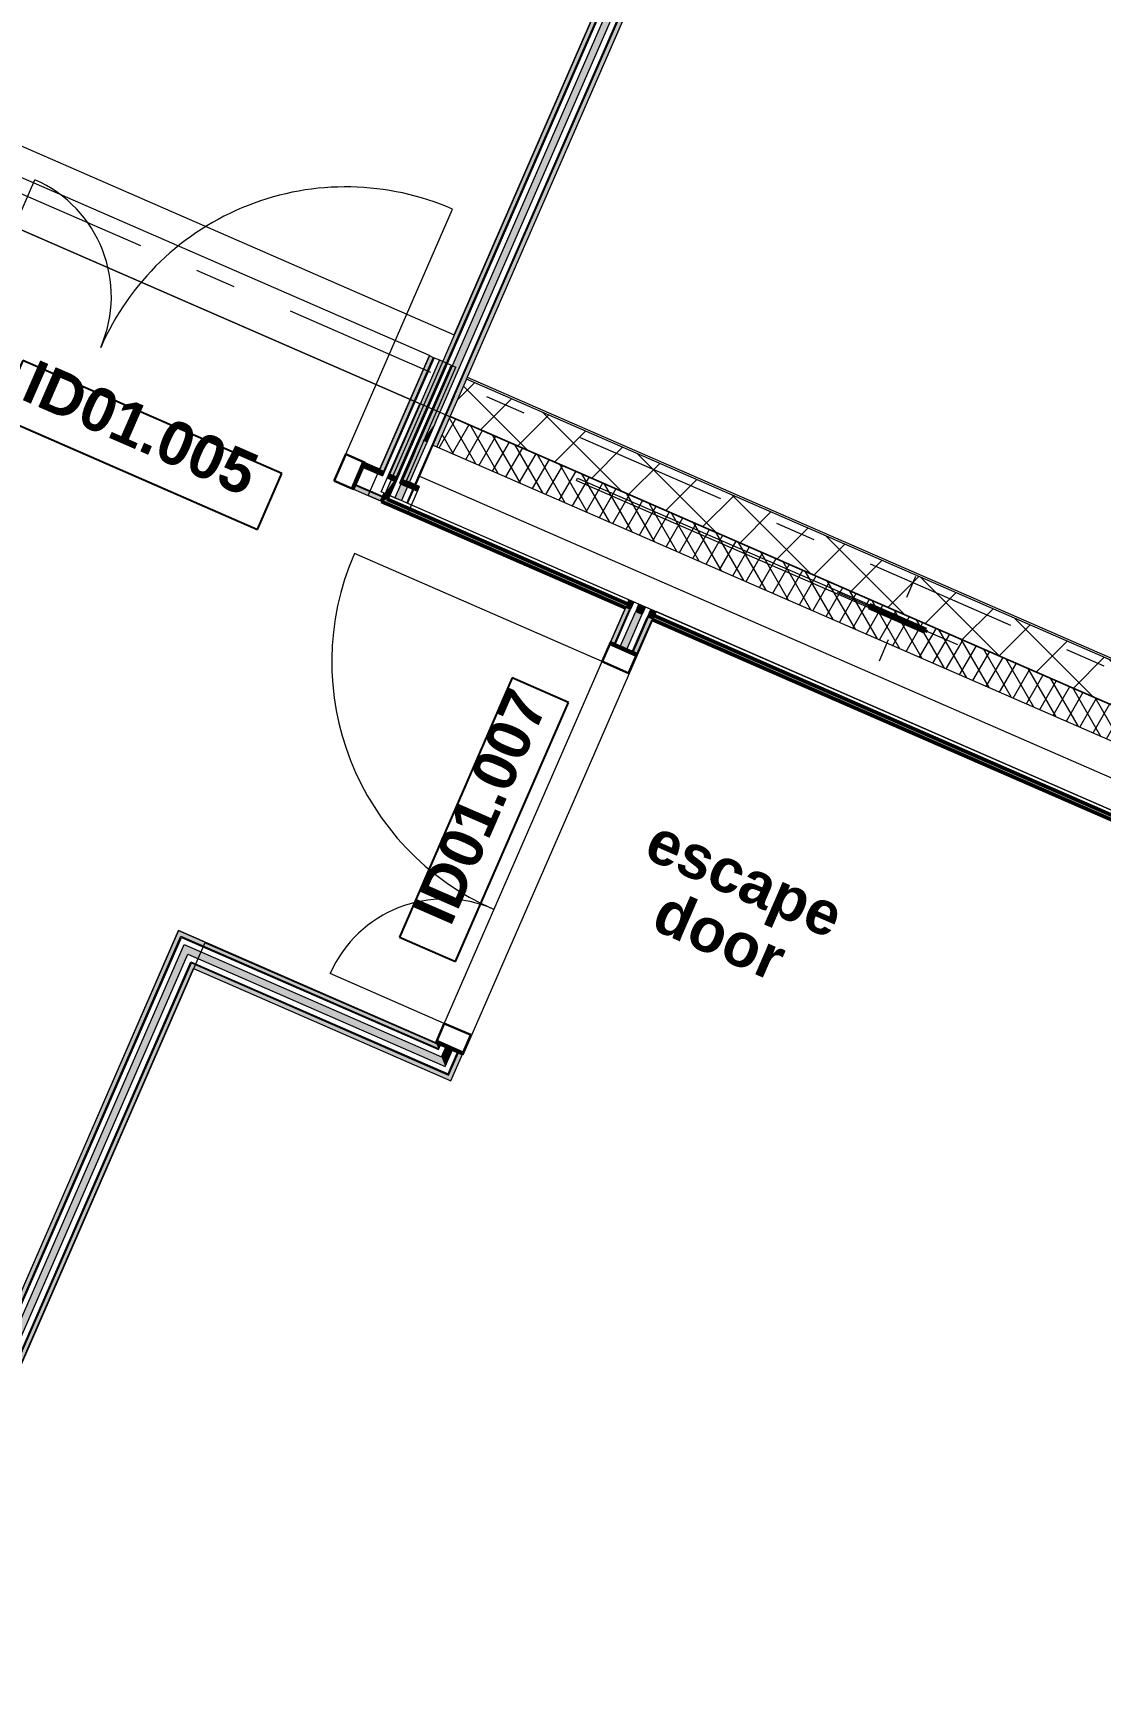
# Model space of a CAD drawing. Header units: millimetres. Extents: x -50172 to 90294, y -80883 to 25069.
# Drawn here: x 4842 to 8530, y -6944 to -1248 of the extents above; entities that cross this region are included whole.
import ezdxf
from ezdxf.enums import TextEntityAlignment as Align

# ---------------------------------------------------------------- set-up
doc = ezdxf.new("R2010")
doc.units = ezdxf.units.MM
doc.header["$MEASUREMENT"] = 0
doc.linetypes.add('Double Dashed', pattern=[1093.611073, 529.166651, -211.666656, 141.111112, -211.666656])
for name, color, linetype in [('A-15-M_Bracing', 7, 'Continuous'), ('A-15-MG_Structural_Grid', 7, 'Continuous'), ('A-20-M_Floor_Slab', 7, 'Continuous'), ('A-25-M_Wall_Ext_Existing_HUB', 7, 'Continuous'), ('A-25-M_Wall_Int', 7, 'Continuous'), ('New_A-05-M_Gross_Int_Circulation', 7, 'Continuous'), ('New_A-20-M_Floor_Slab', 7, 'Continuous'), ('New_A-25-M_Wall_Int', 7, 'Continuous'), ('New_A-35-M_FFE-Zone', 7, 'Continuous'), ('New_ArchiCAD Door Markers', 7, 'Continuous'), ('New_ArchiCAD Doors', 7, 'Continuous')]:
    doc.layers.add(name, color=color, linetype=linetype)
for name, color, linetype, lineweight in [('A-15-M_Bracing_Pen_No__20', 7, 'Continuous', 0), ('A-15-M_Bracing_Pen_No__88', 8, 'Continuous', 20), ('A-20-M_Floor_Slab_Pen_No__89', 8, 'Continuous', 20), ('A-25-M_Wall_Ext_Existing_HUB_Pen_No__1', 7, 'Continuous', 13), ('A-25-M_Wall_Int_Pen_No__1', 7, 'Continuous', 13), ('New_A-20-M_Floor_Slab_Pen_No__89', 8, 'Continuous', 20), ('New_A-25-M_Wall_Ext_Existing_HUB_Pen_No__1', 7, 'Continuous', 13), ('New_A-25-M_Wall_Int_Pen_No__1', 7, 'Continuous', 13), ('New_A-95-P_Text_1_50_GA_Pen_No__1', 7, 'Continuous', 13), ('New_ArchiCAD Door Markers_Pen_No__1', 7, 'Continuous', 13), ('New_ArchiCAD Door Markers_Pen_No__5', 7, 'Continuous', 25), ('New_ArchiCAD Doors_Pen_No__1', 7, 'Continuous', 13), ('New_ArchiCAD Zone Stamps_Pen_No__6', 7, 'Continuous', 35), ('New_ArchiCAD Zone Stamps_Pen_No__9', 7, 'Continuous', 13)]:
    doc.layers.add(name, color=color, linetype=linetype, lineweight=lineweight)
for name, color, linetype, lineweight, true_color in [('A-15-M_Bracing_Pen_No__28', 7, 'Continuous', 50, 0x2a2a2a), ('A-15-M_Bracing_Pen_No__81', 7, 'Continuous', 20, 0x6a6a6a), ('A-15-MG_Structural_Grid_Pen_No__163', 7, 'Continuous', 0, 0x750077), ('A-25-M_Wall_Ext_Existing_HUB_Pen_No__107', 7, 'Continuous', 15, 0xa6a6a6), ('A-25-M_Wall_Int_Pen_No__107', 7, 'Continuous', 15, 0xa6a6a6), ('A-25-M_Wall_Int_Pen_No__27', 7, 'Continuous', 50, 0x2a2a2a), ('New_A-05-M_Gross_Int_Circulation_Pen_No__74', 7, 'Continuous', 20, 0x606060), ('New_A-25-M_Wall_Ext_Existing_HUB_Pen_No__107', 7, 'Continuous', 15, 0xa6a6a6), ('New_A-25-M_Wall_Int_Pen_No__107', 7, 'Continuous', 15, 0xa6a6a6), ('New_A-35-M_FFE-Zone_Pen_No__74', 7, 'Continuous', 20, 0x606060), ('New_ArchiCAD Doors_Pen_No__43', 7, 'Continuous', 30, 0x444444), ('New_ArchiCAD Doors_Pen_No__63', 7, 'Continuous', 20, 0x606060)]:
    doc.layers.add(name, color=color, linetype=linetype, lineweight=lineweight, true_color=true_color)
doc.styles.add('GENERATED_STYLE_1', font='')
doc.styles.add('GENERATED_STYLE_2', font='')
doc.styles.add('GENERATED_STYLE_3', font='')
doc.styles.add('GENERATED_STYLE_4', font='')
doc.styles.get('GENERATED_STYLE_1').set_extended_font_data('Arial', bold=True)
doc.styles.get('GENERATED_STYLE_2').set_extended_font_data('Swis721 BT', bold=True)
doc.styles.get('GENERATED_STYLE_3').set_extended_font_data('Arial')
doc.styles.get('GENERATED_STYLE_4').set_extended_font_data('Swis721 BT')

# ---------------------------------------------------------------- blocks, each defined once
blk = doc.blocks.new('Corridor 03-First_INB 1150_4_1', base_point=(2752.2, -8740.1))
at = {"layer": 'New_A-05-M_Gross_Int_Circulation_Pen_No__74', "linetype": 'Continuous'}
for p, q in [((6211.6, -2363.3), (4712.9, -1709.8)), ((6000.6, -2847.3), (6211.6, -2363.3)), ((6889.7, -3235), (6000.6, -2847.3)), ((6234.2, -4738.3), (6889.7, -3235)), ((-399.3, -17524.3), (5345.1, -4350.6)), ((5345.1, -4350.6), (6234.2, -4738.3))]:
    blk.add_line(p, q, dxfattribs=at)
at = {"layer": 'New_ArchiCAD Zone Stamps_Pen_No__6'}
for tag, height, style, p in [('zoneNameLine2', 250, 'GENERATED_STYLE_1', (1590.3, -9766.2)), ('ROOM_NAME', 250, 'GENERATED_STYLE_1', (1158.2, -9577.8)), ('DUMMY_650', 200, 'GENERATED_STYLE_3', (2730, -9303.5)), ('measuredAreaCode', 200, 'GENERATED_STYLE_3', (2382.6, -10100.2)), ('ROOM_NUMBER', 200, 'GENERATED_STYLE_3', (2022.5, -9943.2)), ('DUMMY_651', 133.3, 'GENERATED_STYLE_3', (2851.8, -9009)), ('DUMMY_649', 200, 'GENERATED_STYLE_3', (2516.6, -9792.8))]:
    blk.add_attdef(tag, text='', height=height, rotation=66.4404, dxfattribs=dict(at, style=style)).set_placement(p, align=Align.TOP_LEFT)
blk = doc.blocks.new('Computer Lab D_INB 1102_16_1', base_point=(2937.5, -13266.4))
at = {"layer": 'New_A-35-M_FFE-Zone_Pen_No__74', "linetype": 'Continuous'}
for p, q in [((6995.2, -3248.2), (6751, -3808.4)), ((18809, -8399.6), (6995.2, -3248.2)), ((6751, -3808.4), (6326.9, -4780.9)), ((5435.9, -4392.4), (-1141.4, -19476.2)), ((6326.9, -4780.9), (5435.9, -4392.4))]:
    blk.add_line(p, q, dxfattribs=at)
at = {"layer": 'New_ArchiCAD Zone Stamps_Pen_No__9'}
for tag, height, style, p in [('ROOM_NAME', 250, 'GENERATED_STYLE_1', (8277.7, -11737.3)), ('zoneNameLine2', 250, 'GENERATED_STYLE_1', (8089.2, -12169.4)), ('ROOM_NUMBER', 200, 'GENERATED_STYLE_3', (7900.8, -12590.1)), ('measuredAreaCode', 200, 'GENERATED_STYLE_3', (7743.8, -12950.2)), ('DUMMY_649', 200, 'GENERATED_STYLE_3', (8051.2, -13084.2)), ('DUMMY_650', 200, 'GENERATED_STYLE_3', (8680.4, -13358.6)), ('DUMMY_651', 133.3, 'GENERATED_STYLE_3', (8959.7, -13465.1))]:
    blk.add_attdef(tag, text='', height=height, rotation=336.4404, dxfattribs=dict(at, style=style)).set_placement(p, align=Align.TOP_LEFT)
blk = doc.blocks.new('Hub Circulation-First_INB 1250_18_1', base_point=(6132.5, 2516.9))
at = {"layer": 'New_A-05-M_Gross_Int_Circulation_Pen_No__74', "linetype": 'Continuous'}
for p, q in [((6297.4, -2291.6), (9814.5, 5774.2)), ((854, 82), (6297.4, -2291.6))]:
    blk.add_line(p, q, dxfattribs=at)
at = {"layer": 'New_ArchiCAD Zone Stamps_Pen_No__9'}
for tag, height, style, p in [('ROOM_NAME', 250, 'GENERATED_STYLE_1', (5462.3, 4364.5)), ('zoneNameLine2', 250, 'GENERATED_STYLE_1', (5273.8, 3932.4)), ('ROOM_NUMBER', 200, 'GENERATED_STYLE_3', (5085.4, 3511.7)), ('measuredAreaCode', 200, 'GENERATED_STYLE_3', (4928.4, 3151.6)), ('DUMMY_649', 200, 'GENERATED_STYLE_3', (5235.8, 3017.5)), ('DUMMY_650', 200, 'GENERATED_STYLE_3', (5725.1, 2804.1)), ('DUMMY_651', 133.3, 'GENERATED_STYLE_3', (6004.4, 2697.6))]:
    blk.add_attdef(tag, text='', height=height, rotation=336.4404, dxfattribs=dict(at, style=style)).set_placement(p, align=Align.TOP_LEFT)
blk = doc.blocks.new('Technical Support_INB 1201_19_1', base_point=(9290.7, -664.5))
at = {"layer": 'New_A-35-M_FFE-Zone_Pen_No__74', "linetype": 'Continuous'}
for p, q in [((8492.7, 2492.7), (6342.7, -2438)), ((6342.7, -2438), (9584.3, -3851.4))]:
    blk.add_line(p, q, dxfattribs=at)
at = {"layer": 'New_ArchiCAD Zone Stamps_Pen_No__9'}
for tag, height, style, p in [('ROOM_NAME', 250, 'GENERATED_STYLE_1', (8390.9, 924.4)), ('zoneNameLine2', 250, 'GENERATED_STYLE_1', (8202.5, 492.2)), ('ROOM_NUMBER', 200, 'GENERATED_STYLE_3', (8014.1, 71.5)), ('measuredAreaCode', 200, 'GENERATED_STYLE_3', (7857, -288.6)), ('ROOM_HOLES_PRM', 200, 'GENERATED_STYLE_3', (8164.4, -422.6)), ('DUMMY_649', 200, 'GENERATED_STYLE_3', (8653.8, -636)), ('DUMMY_650', 133.3, 'GENERATED_STYLE_3', (8933.1, -742.6))]:
    blk.add_attdef(tag, text='', height=height, rotation=336.4404, dxfattribs=dict(at, style=style)).set_placement(p, align=Align.TOP_LEFT)
blk = doc.blocks.new('Slab_59_1', base_point=(641.9, -115.4))
at = {"layer": 'A-20-M_Floor_Slab_Pen_No__89', "linetype": 'Continuous', "flags": 128}
blk.add_lwpolyline([(641.9, -115.4), (7790.9, 6537.3), (7705.8, 6629.2), (10938, 9637), (15227.2, 7766.9), (19349.1, 17219.8), (33140, 11206.2), (28688.3, 997.1), (49221.6, -7956.5), (46447.7, -14317.9), (43562.2, -13059.7), (41447.8, -17908.8)], close=True, dxfattribs=at)
blk = doc.blocks.new('Slab_60_1', base_point=(-21326.2, -27554.7))
at = {"layer": 'New_A-20-M_Floor_Slab_Pen_No__89', "linetype": 'Continuous', "flags": 128}
blk.add_lwpolyline([(10989.4, -26693.5), (18941.3, -8457.3), (9986.1, -4552.4), (6045.4, -2834.1), (6178.2, -2529.5), (1092.7, -312), (-3008.3, -4128.2), (-3008.3, -4128.2), (-10733.6, -11317.1), (-11116.4, -10905.7), (-17838.9, -17161.5), (-17127.6, -17925.9), (-21326.2, -27554.7)], dxfattribs=at)
blk = doc.blocks.new('*X257')
at = {"layer": 'A-25-M_Wall_Ext_Existing_HUB_Pen_No__107', "linetype": 'Continuous'}
blk.add_hatch(color=256, dxfattribs=at).paths.add_polyline_path([(6156.2, -2770.6), (6133.3, -2760.6), (6092.3, -2854.5), (6115.2, -2864.5)])
blk = doc.blocks.new('*X258')
at = {"layer": 'A-25-M_Wall_Ext_Existing_HUB_Pen_No__107', "linetype": 'Continuous'}
blk.add_hatch(color=256, dxfattribs=at).paths.add_polyline_path([(6203, -2663.3), (6188.6, -2657), (6162.5, -2693.6), (6133.3, -2760.6), (6156.2, -2770.6)])
blk = doc.blocks.new('*X259')
at = {"layer": 'A-25-M_Wall_Ext_Existing_HUB_Pen_No__107', "linetype": 'Continuous'}
blk.add_hatch(color=256, dxfattribs=at).paths.add_polyline_path([(6232.8, -2594.9), (6188.6, -2657), (6203, -2663.3)])
blk = doc.blocks.new('Wall_4_1', base_point=(44635.4, -19661.2))
at = {"layer": 'A-25-M_Wall_Ext_Existing_HUB_Pen_No__107', "linetype": 'Continuous'}
h = blk.add_hatch(dxfattribs=at)
h.set_pattern_fill('Concrete_Block_0001', color=256, style=0, pattern_type=2)
h.set_pattern_definition([(45, (0, 0), (-91.9239, 91.9239), []), (135, (0, 0), (91.9239, 91.9239), [])])
h.paths.add_polyline_path([(19293, -8093), (6339.7, -2444.8), (6283.8, -2573.1), (19237, -8221.4)])
h = blk.add_hatch(dxfattribs=at)
h.set_pattern_fill('Batt_Insulation_0001', color=256, style=0, pattern_type=2)
h.set_pattern_definition([(60, (0, 0), (-43.30127, 25), []), (120, (0, 0), (43.30127, 25), [])])
h.paths.add_polyline_path([(19237, -8221.4), (6283.8, -2573.1), (6237.8, -2678.5), (19191.1, -8326.8)])
h = blk.add_hatch(dxfattribs=at)
h.set_pattern_fill('613_01__ad_AR_SAND_0001', color=256, style=0, pattern_type=2)
h.set_pattern_definition([(103.994, (0, 0), (-1137.956, 451.32), [0, -965.2, 0, -1079.5, 0, -1031.875]), (73.994, (0, 0), (-1195.13, 1745.31), [0, -520.7, 0, -869.95, 0, -333.375]), (33.994, (-311.5, -716.2), (785.414, 1814.82), [0, -317.5, 0, -1143, 0, -1492.25]), (23.994, (-311.5, -716.2), (250.28, 1972.77), [0, -158.75, 0, -749.3, 0, -857.25])])
h.paths.add_polyline_path([(19144.3, -8434), (6177.3, -2779.8), (6136.3, -2873.7), (19103.3, -8528)])
at = {"layer": 'New_A-25-M_Wall_Ext_Existing_HUB_Pen_No__107', "linetype": 'Continuous'}
for points in [[(6297.5, -2504), (6270, -2567.1), (6283.8, -2573.1), (6339.7, -2444.8)], [(6283.8, -2573.1), (6270, -2567.1), (6224.1, -2672.5), (6237.8, -2678.5)], [(6100.6, -2780.5), (6058.4, -2839.7), (6072.2, -2845.7)]]:
    blk.add_hatch(color=256, dxfattribs=at).paths.add_polyline_path(points)
at = {"layer": 'New_A-25-M_Wall_Ext_Existing_HUB_Pen_No__107', "linetype": 'Continuous', "lineweight": 0, "true_color": 0x535353}
for points in [[(6297.5, -2504), (6289.1, -2515.9), (6267.3, -2565.9), (6270, -2567.1)], [(6270, -2567.1), (6267.3, -2565.9), (6221.3, -2671.3), (6224.1, -2672.5)], [(6224.1, -2672.5), (6221.3, -2671.3), (6174.6, -2778.6), (6177.3, -2779.8)], [(6109.1, -2768.6), (6100.6, -2780.5), (6072.2, -2845.7), (6074.9, -2846.9)], [(6177.3, -2779.8), (6174.6, -2778.6), (6133.6, -2872.5), (6136.3, -2873.7)]]:
    blk.add_hatch(color=251, dxfattribs=at).paths.add_polyline_path(points)
at = {"layer": 'A-25-M_Wall_Ext_Existing_HUB_Pen_No__1', "linetype": 'Continuous'}
for p, q in [((6283.8, -2573.1), (19237, -8221.4)), ((6224.1, -2672.5), (6237.8, -2678.5)), ((6237.8, -2678.5), (19191.1, -8326.8)), ((6177.3, -2779.8), (19144.3, -8434))]:
    blk.add_line(p, q, dxfattribs=at)
at = {"layer": 'A-25-M_Wall_Ext_Existing_HUB_Pen_No__1', "linetype": 'Continuous', "flags": 128}
for points in [[(20075.7, -8434.3), (6339.7, -2444.8)], [(6058.4, -2839.7), (6072.2, -2845.7)], [(6072.2, -2845.7), (6074.9, -2846.9)], [(6074.9, -2846.9), (6092.3, -2854.5)], [(6092.3, -2854.5), (6115.2, -2864.5)], [(6115.2, -2864.5), (6133.6, -2872.5)], [(6133.6, -2872.5), (6136.3, -2873.7)], [(6136.3, -2873.7), (19103.3, -8528)]]:
    blk.add_lwpolyline(points, dxfattribs=at)
at = {"layer": 'New_A-25-M_Wall_Ext_Existing_HUB_Pen_No__1', "linetype": 'Continuous'}
for p, q in [((6339.7, -2444.8), (6283.8, -2573.1)), ((6297.5, -2504), (6270, -2567.1)), ((6289.1, -2515.9), (6267.3, -2565.9)), ((6232.8, -2594.9), (6203, -2663.3)), ((6267.3, -2565.9), (6221.3, -2671.3)), ((6270, -2567.1), (6224.1, -2672.5)), ((6283.8, -2573.1), (6237.8, -2678.5)), ((6203, -2663.3), (6156.2, -2770.6)), ((6221.3, -2671.3), (6174.6, -2778.6)), ((6224.1, -2672.5), (6177.3, -2779.8)), ((6162.5, -2693.6), (6133.3, -2760.6)), ((6100.6, -2780.5), (6072.2, -2845.7)), ((6109.1, -2768.6), (6074.9, -2846.9)), ((6133.3, -2760.6), (6092.3, -2854.5)), ((6156.2, -2770.6), (6115.2, -2864.5)), ((6174.6, -2778.6), (6133.6, -2872.5)), ((6177.3, -2779.8), (6136.3, -2873.7))]:
    blk.add_line(p, q, dxfattribs=at)
at = {"layer": 'A-25-M_Wall_Ext_Existing_HUB', "color": 250, "lineweight": 50, "true_color": 0x2a2a2a}
for name in ['*X259', '*X258', '*X257']:
    blk.add_blockref(name, (0, 0), dxfattribs=at)
blk = doc.blocks.new('*X510')
at = {"layer": 'New_A-25-M_Wall_Int_Pen_No__107', "linetype": 'Continuous'}
blk.add_hatch(color=256, dxfattribs=at).paths.add_polyline_path([(5377.1, -4432.2), (6266.3, -4819.9), (6253.4, -4787), (5364.2, -4399.3)])
blk = doc.blocks.new('Wall_122_1', base_point=(5436.7, -4390.5))
at = {"layer": 'New_A-25-M_Wall_Int_Pen_No__107', "linetype": 'Continuous'}
for points in [[(5352.8, -4370.3), (6242, -4758), (6234.2, -4738.3), (5345.1, -4350.6)], [(5396.8, -4482.2), (6285.9, -4869.9), (6278.2, -4850.2), (5389, -4462.4)]]:
    blk.add_hatch(color=256, dxfattribs=at).paths.add_polyline_path(points)
at = {"layer": 'New_A-25-M_Wall_Int_Pen_No__107', "linetype": 'Continuous', "lineweight": 0, "true_color": 0x535353}
for points in [[(5354.4, -4374.2), (6243.5, -4762), (6242, -4758), (5352.8, -4370.3)], [(5389, -4462.4), (6278.2, -4850.2), (6276.6, -4846.2), (5387.5, -4458.5)]]:
    blk.add_hatch(color=251, dxfattribs=at).paths.add_polyline_path(points)
at = {"layer": 'New_A-25-M_Wall_Int_Pen_No__1', "linetype": 'Continuous'}
for p, q in [((5352.8, -4370.3), (6242, -4758)), ((5354.4, -4374.2), (6243.5, -4762)), ((5364.2, -4399.3), (6253.4, -4787)), ((5377.1, -4432.2), (6266.3, -4819.9)), ((5387.5, -4458.5), (6276.6, -4846.2)), ((5389, -4462.4), (6278.2, -4850.2))]:
    blk.add_line(p, q, dxfattribs=at)
at = {"layer": 'New_A-25-M_Wall_Int_Pen_No__1', "linetype": 'Continuous', "flags": 128}
for points in [[(6234.2, -4738.3), (5345.1, -4350.6)], [(5396.8, -4482.2), (6285.9, -4869.9)]]:
    blk.add_lwpolyline(points, dxfattribs=at)
at = {"layer": 'New_A-25-M_Wall_Int', "color": 250, "lineweight": 50, "true_color": 0x2a2a2a}
blk.add_blockref('*X510', (0, 0), dxfattribs=at)
blk = doc.blocks.new('*X512')
at = {"layer": 'New_A-25-M_Wall_Int_Pen_No__107', "linetype": 'Continuous'}
blk.add_hatch(color=256, dxfattribs=at).paths.add_polyline_path([(6268.1, -4753.1), (6253.4, -4787), (6266.3, -4819.9), (6291.1, -4763)])
blk = doc.blocks.new('*X513')
at = {"layer": 'New_A-25-M_Wall_Int_Pen_No__107', "linetype": 'Continuous'}
blk.add_hatch(color=256, dxfattribs=at).paths.add_polyline_path([(6923.7, -3249.8), (6871.7, -3368.9), (6894.6, -3378.9), (6946.6, -3259.8)])
blk = doc.blocks.new('*X514')
at = {"layer": 'New_A-25-M_Wall_Int_Pen_No__107', "linetype": 'Continuous'}
blk.add_hatch(color=256, dxfattribs=at).paths.add_polyline_path([(6952.6, -3246), (6958.4, -3232.7), (6935.4, -3222.7), (6929.7, -3236)])
blk = doc.blocks.new('Double Door Asymmetric 19_11')
at = {"layer": 'New_ArchiCAD Doors_Pen_No__1', "linetype": 'Continuous'}
for p, q in [((-755, 0), (-755, -15)), ((755, 0), (755, -15)), ((-755, -15), (-755, -18)), ((-755, -18), (-755, -37)), ((-755, -37), (-755, -62)), ((755, -15), (755, -18)), ((755, -18), (755, -37)), ((755, -37), (755, -62)), ((-755, -62), (-755, -82)), ((-755, -82), (-755, -85)), ((-755, -85), (-755, -100)), ((755, -62), (755, -82)), ((755, -82), (755, -85)), ((755, -85), (755, -100))]:
    blk.add_line(p, q, dxfattribs=at)
at = {"layer": 'New_ArchiCAD Doors_Pen_No__43', "linetype": 'Continuous'}
for p, q in [((-748, 0), (-755, 0)), ((-755, 0), (-755, -100)), ((-682, 0), (-748, 0)), ((-748, 0), (-748, -100)), ((-682, -100), (-682, 0)), ((748, 0), (682, 0)), ((682, 0), (682, -100)), ((748, 0), (755, 0)), ((748, -100), (748, 0)), ((755, 0), (755, -100)), ((-748, -100), (-755, -100)), ((-748, -100), (-682, -100)), ((682, -100), (748, -100)), ((748, -100), (755, -100))]:
    blk.add_line(p, q, dxfattribs=at)
at = {"layer": 'New_ArchiCAD Doors_Pen_No__63', "linetype": 'Continuous'}
for p, q in [((682, 0), (682, 934)), ((-682, 0), (-682, 430))]:
    blk.add_line(p, q, dxfattribs=at)
for centre, radius, start, end in [((682, 0), 934, 90, 180), ((-682, 0), 430, 0, 90)]:
    blk.add_arc(centre, radius, start, end, dxfattribs=at)
blk = doc.blocks.new('Door Stamp 17_48')
at = {"layer": 'New_ArchiCAD Door Markers_Pen_No__5', "linetype": 'Continuous'}
for p, q in [((506.5, 261.8), (-470.6, 261.8)), ((-470.6, 261.8), (-470.6, 50)), ((506.5, 50), (506.5, 261.8)), ((-470.6, 50), (506.5, 50)), ((-470.6, 50), (506.5, 50))]:
    blk.add_line(p, q, dxfattribs=at)
at = {"layer": 'New_ArchiCAD Door Markers_Pen_No__1', "style": 'GENERATED_STYLE_2'}
blk.add_attdef('AC_WIDO_ID', text='', height=150, dxfattribs=at).set_placement((-411.8, 94.8), align=Align.BOTTOM_LEFT)
blk = doc.blocks.new('Wall_123_1', base_point=(6234.2, -4738.3))
at = {"layer": 'New_A-25-M_Wall_Int_Pen_No__107', "linetype": 'Continuous'}
for points in [[(6889.7, -3235), (6837.8, -3354.1), (6851.5, -3360.1), (6903.5, -3241)], [(6909.5, -3227.2), (6915.3, -3214), (6901.5, -3208), (6895.7, -3221.2)], [(6987.4, -3261.2), (6993.2, -3247.9), (6979.4, -3241.9), (6973.7, -3255.2)], [(6915.7, -3388.1), (6929.4, -3394.1), (6981.4, -3274.9), (6967.7, -3268.9)], [(6234.2, -4738.3), (6242, -4758), (6248, -4744.3)], [(6312.1, -4772.2), (6278.2, -4850.2), (6285.9, -4869.9), (6325.9, -4778.2)]]:
    blk.add_hatch(color=256, dxfattribs=at).paths.add_polyline_path(points)
at = {"layer": 'New_A-25-M_Wall_Int_Pen_No__107', "linetype": 'Continuous', "lineweight": 0, "true_color": 0x535353}
for points in [[(6903.5, -3241), (6851.5, -3360.1), (6854.3, -3361.3), (6906.2, -3242.2)], [(6912.2, -3228.4), (6918, -3215.2), (6915.3, -3214), (6909.5, -3227.2)], [(6973.7, -3255.2), (6979.4, -3241.9), (6976.7, -3240.7), (6970.9, -3254)], [(6964.9, -3267.7), (6912.9, -3386.9), (6915.7, -3388.1), (6967.7, -3268.9)], [(6248, -4744.3), (6242, -4758), (6243.5, -4762), (6250.7, -4745.5)], [(6309.4, -4771), (6276.6, -4846.2), (6278.2, -4850.2), (6312.1, -4772.2)]]:
    blk.add_hatch(color=251, dxfattribs=at).paths.add_polyline_path(points)
at = {"layer": 'New_A-25-M_Wall_Int_Pen_No__1', "linetype": 'Continuous'}
for p, q in [((6851.5, -3360.1), (6903.5, -3241)), ((6854.3, -3361.3), (6906.2, -3242.2)), ((6909.5, -3227.2), (6915.3, -3214)), ((6912.2, -3228.4), (6918, -3215.2)), ((6929.7, -3236), (6935.4, -3222.7)), ((6952.6, -3246), (6958.4, -3232.7)), ((6970.9, -3254), (6976.7, -3240.7)), ((6973.7, -3255.2), (6979.4, -3241.9)), ((6871.7, -3368.9), (6923.7, -3249.8)), ((6894.6, -3378.9), (6946.6, -3259.8)), ((6912.9, -3386.9), (6964.9, -3267.7)), ((6915.7, -3388.1), (6967.7, -3268.9)), ((6837.8, -3354.1), (6851.5, -3360.1)), ((6851.5, -3360.1), (6854.3, -3361.3)), ((6854.3, -3361.3), (6871.7, -3368.9)), ((6871.7, -3368.9), (6894.6, -3378.9)), ((6894.6, -3378.9), (6912.9, -3386.9)), ((6912.9, -3386.9), (6915.7, -3388.1)), ((6915.7, -3388.1), (6929.4, -3394.1)), ((6234.2, -4738.3), (6248, -4744.3)), ((6242, -4758), (6248, -4744.3)), ((6243.5, -4762), (6250.7, -4745.5)), ((6248, -4744.3), (6250.7, -4745.5)), ((6250.7, -4745.5), (6268.1, -4753.1)), ((6253.4, -4787), (6268.1, -4753.1)), ((6266.3, -4819.9), (6291.1, -4763)), ((6268.1, -4753.1), (6291.1, -4763)), ((6276.6, -4846.2), (6309.4, -4771)), ((6278.2, -4850.2), (6312.1, -4772.2)), ((6291.1, -4763), (6309.4, -4771)), ((6309.4, -4771), (6312.1, -4772.2)), ((6312.1, -4772.2), (6325.9, -4778.2))]:
    blk.add_line(p, q, dxfattribs=at)
at = {"layer": 'New_A-25-M_Wall_Int_Pen_No__1', "linetype": 'Continuous', "flags": 128}
for points in [[(6889.7, -3235), (6837.8, -3354.1)], [(6901.5, -3208), (6895.7, -3221.2)], [(6993.2, -3247.9), (6901.5, -3208)], [(6929.4, -3394.1), (6981.4, -3274.9)], [(6987.4, -3261.2), (6993.2, -3247.9)], [(6285.9, -4869.9), (6325.9, -4778.2)]]:
    blk.add_lwpolyline(points, dxfattribs=at)
at = {"layer": 'New_A-25-M_Wall_Int', "color": 250, "lineweight": 50, "true_color": 0x2a2a2a}
for name in ['*X514', '*X513', '*X512']:
    blk.add_blockref(name, (0, 0), dxfattribs=at)
at = {"layer": 'New_ArchiCAD Door Markers'}
ref = blk.add_blockref('Door Stamp 17_48', (6536, -4046.2), dxfattribs=dict(at, rotation=66.4404115931671))
ref.add_attrib('AC_WIDO_ID', 'ID01.007', dxfattribs={"layer": 'New_ArchiCAD Door Markers_Pen_No__1', "color": 7, "height": 150, "rotation": 66.4404, "style": 'GENERATED_STYLE_2'}).set_placement((6325.6, -4358.8), align=Align.BOTTOM_LEFT)
at = {"layer": 'New_ArchiCAD Doors', "color": 251, "linetype": 'Continuous', "lineweight": 20, "true_color": 0x606060, "zscale": 1000, "rotation": 66.4404115931671}
blk.add_blockref('Double Door Asymmetric 19_11', (6536, -4046.2), dxfattribs=at)
blk = doc.blocks.new('*X519')
at = {"layer": 'New_A-25-M_Wall_Int_Pen_No__107', "linetype": 'Continuous'}
blk.add_hatch(color=256, dxfattribs=at).paths.add_polyline_path([(7588.6, 576.9), (6162.5, -2693.6), (6232.8, -2594.9), (7611.5, 566.9)])
blk = doc.blocks.new('Wall_124_1', base_point=(6150.1, -2879.7))
at = {"layer": 'New_A-25-M_Wall_Int_Pen_No__107', "linetype": 'Continuous'}
for points in [[(7554.7, 591.7), (6058.4, -2839.7), (6100.6, -2780.5), (7568.5, 585.7)], [(6297.5, -2504), (6339.7, -2444.8), (7646.4, 551.7), (7632.6, 557.7)]]:
    blk.add_hatch(color=256, dxfattribs=at).paths.add_polyline_path(points)
at = {"layer": 'New_A-25-M_Wall_Int_Pen_No__107', "linetype": 'Continuous', "lineweight": 0, "true_color": 0x535353}
for points in [[(7568.5, 585.7), (6100.6, -2780.5), (6109.1, -2768.6), (7571.2, 584.5)], [(7629.9, 558.9), (6289.1, -2515.9), (6297.5, -2504), (7632.6, 557.7)]]:
    blk.add_hatch(color=251, dxfattribs=at).paths.add_polyline_path(points)
at = {"layer": 'New_A-25-M_Wall_Int_Pen_No__1', "linetype": 'Continuous'}
for p, q in [((6100.6, -2780.5), (7568.5, 585.7)), ((6109.1, -2768.6), (7571.2, 584.5)), ((6162.5, -2693.6), (7588.6, 576.9)), ((6232.8, -2594.9), (7611.5, 566.9)), ((6289.1, -2515.9), (7629.9, 558.9)), ((6297.5, -2504), (7632.6, 557.7))]:
    blk.add_line(p, q, dxfattribs=at)
at = {"layer": 'New_A-25-M_Wall_Int_Pen_No__1', "linetype": 'Continuous', "flags": 128}
for points in [[(7554.7, 591.7), (6058.4, -2839.7)], [(6339.7, -2444.8), (7646.4, 551.7)]]:
    blk.add_lwpolyline(points, dxfattribs=at)
at = {"layer": 'New_A-25-M_Wall_Int', "color": 250, "lineweight": 50, "true_color": 0x2a2a2a}
blk.add_blockref('*X519', (0, 0), dxfattribs=at)
blk = doc.blocks.new('*X526')
at = {"layer": 'New_A-25-M_Wall_Int_Pen_No__107', "linetype": 'Continuous'}
blk.add_hatch(color=256, dxfattribs=at).paths.add_polyline_path([(-1191.8, -19496.8), (5377.1, -4432.2), (5364.2, -4399.3), (-1224.7, -19509.7)])
blk = doc.blocks.new('Wall_125_1', base_point=(-1181.7, -19568.8))
at = {"layer": 'New_A-25-M_Wall_Int_Pen_No__107', "linetype": 'Continuous'}
for points in [[(-385.6, -17530.3), (5352.8, -4370.3), (5345.1, -4350.6), (-399.3, -17524.3)], [(-1141.8, -19477.1), (5396.8, -4482.2), (5389, -4462.4), (-1161.5, -19484.9)]]:
    blk.add_hatch(color=256, dxfattribs=at).paths.add_polyline_path(points)
at = {"layer": 'New_A-25-M_Wall_Int_Pen_No__107', "linetype": 'Continuous', "lineweight": 0, "true_color": 0x535353}
for points in [[(-388.8, -17545.2), (5354.4, -4374.2), (5352.8, -4370.3), (-391.6, -17544)], [(-1161.5, -19484.9), (5389, -4462.4), (5387.5, -4458.5), (-1165.5, -19486.4)]]:
    blk.add_hatch(color=251, dxfattribs=at).paths.add_polyline_path(points)
at = {"layer": 'New_A-25-M_Wall_Int_Pen_No__1', "linetype": 'Continuous'}
for p, q in [((-388.8, -17545.2), (5354.4, -4374.2)), ((-385.6, -17530.3), (5352.8, -4370.3)), ((-1224.7, -19509.7), (5364.2, -4399.3)), ((-1191.8, -19496.8), (5377.1, -4432.2)), ((-1165.5, -19486.4), (5387.5, -4458.5)), ((-1161.5, -19484.9), (5389, -4462.4))]:
    blk.add_line(p, q, dxfattribs=at)
at = {"layer": 'New_A-25-M_Wall_Int_Pen_No__1', "linetype": 'Continuous', "flags": 128}
for points in [[(5345.1, -4350.6), (-399.3, -17524.3)], [(-1141.8, -19477.1), (5396.8, -4482.2)]]:
    blk.add_lwpolyline(points, dxfattribs=at)
at = {"layer": 'New_A-25-M_Wall_Int', "color": 250, "lineweight": 50, "true_color": 0x2a2a2a}
blk.add_blockref('*X526', (0, 0), dxfattribs=at)
blk = doc.blocks.new('*X530')
at = {"layer": 'New_A-25-M_Wall_Int_Pen_No__107', "linetype": 'Continuous'}
blk.add_hatch(color=256, dxfattribs=at).paths.add_polyline_path([(6092.3, -2794.5), (6069.4, -2784.5), (6068.2, -2787.3), (6091.1, -2797.3)])
blk = doc.blocks.new('*X531')
at = {"layer": 'New_A-25-M_Wall_Int_Pen_No__107', "linetype": 'Continuous'}
blk.add_hatch(color=256, dxfattribs=at).paths.add_polyline_path([(6098.3, -2780.8), (6075.4, -2770.8), (6069.4, -2784.5), (6092.3, -2794.5)])
blk = doc.blocks.new('Double Door Asymmetric 19_13')
at = {"layer": 'New_ArchiCAD Doors_Pen_No__1', "linetype": 'Continuous'}
for p, q in [((-755, -15), (-755, 0)), ((755, -15), (755, 0)), ((-755, -18), (-755, -15)), ((-755, -82), (-755, -18)), ((755, -18), (755, -15)), ((755, -82), (755, -18)), ((-755, -85), (-755, -82)), ((-755, -100), (-755, -85)), ((755, -85), (755, -82)), ((755, -100), (755, -85))]:
    blk.add_line(p, q, dxfattribs=at)
at = {"layer": 'New_ArchiCAD Doors_Pen_No__43', "linetype": 'Continuous'}
for p, q in [((-748, 0), (-755, 0)), ((-755, 0), (-755, -100)), ((-682, 0), (-748, 0)), ((-748, 0), (-748, -100)), ((-682, -100), (-682, 0)), ((748, 0), (682, 0)), ((682, 0), (682, -100)), ((748, 0), (755, 0)), ((748, -100), (748, 0)), ((755, 0), (755, -100)), ((-748, -100), (-755, -100)), ((-748, -100), (-682, -100)), ((682, -100), (748, -100)), ((748, -100), (755, -100))]:
    blk.add_line(p, q, dxfattribs=at)
at = {"layer": 'New_ArchiCAD Doors_Pen_No__63', "linetype": 'Continuous'}
for p, q in [((682, 0), (682, 924)), ((-682, 0), (-682, 440))]:
    blk.add_line(p, q, dxfattribs=at)
for centre, radius, start, end in [((682, 0), 924, 90, 180), ((-682, 0), 440, 0, 90)]:
    blk.add_arc(centre, radius, start, end, dxfattribs=at)
blk = doc.blocks.new('Door Stamp 17_51')
at = {"layer": 'New_ArchiCAD Door Markers_Pen_No__5', "linetype": 'Continuous'}
for p, q in [((470.6, 260.8), (-506.5, 260.8)), ((-506.5, 260.8), (-506.5, 49)), ((470.6, 260.8), (-506.5, 260.8)), ((470.6, 49), (470.6, 260.8)), ((-506.5, 49), (470.6, 49))]:
    blk.add_line(p, q, dxfattribs=at)
at = {"layer": 'New_ArchiCAD Door Markers_Pen_No__1', "style": 'GENERATED_STYLE_2'}
blk.add_attdef('AC_WIDO_ID', text='', height=150, rotation=180, dxfattribs=at).set_placement((411.8, 305.4), align=Align.BOTTOM_LEFT)
blk = doc.blocks.new('Wall_127_1', base_point=(6138.1, -2907.2))
at = {"layer": 'A-25-M_Wall_Int_Pen_No__107', "linetype": 'Continuous'}
for points in [[(4541.8, -2102.1), (4533.8, -2114.9), (4535.8, -2115.8)], [(6054.3, -2761.6), (6040.6, -2755.6), (6034.6, -2769.3), (6048.3, -2775.3)], [(6132.2, -2795.6), (6118.5, -2789.6), (6112.5, -2803.3), (6126.2, -2809.3)]]:
    blk.add_hatch(color=256, dxfattribs=at).paths.add_polyline_path(points)
at = {"layer": 'A-25-M_Wall_Int_Pen_No__107', "linetype": 'Continuous', "lineweight": 0, "true_color": 0x535353}
for points in [[(6051.1, -2776.5), (6048.3, -2775.3), (6047.1, -2778.1), (6049.9, -2779.3)], [(6057.1, -2762.8), (6054.3, -2761.6), (6048.3, -2775.3), (6051.1, -2776.5)], [(6118.5, -2789.6), (6115.7, -2788.4), (6109.7, -2802.1), (6112.5, -2803.3)], [(6112.5, -2803.3), (6109.7, -2802.1), (6108.5, -2804.9), (6111.3, -2806.1)]]:
    blk.add_hatch(color=251, dxfattribs=at).paths.add_polyline_path(points)
at = {"layer": 'New_A-25-M_Wall_Int_Pen_No__107', "linetype": 'Continuous'}
for points in [[(4541.8, -2102.1), (4535.8, -2115.8), (4599.5, -2143.6), (4605.5, -2129.8)], [(4496.2, -2174.9), (4488.1, -2187.7), (4565.5, -2221.5), (4571.5, -2207.7)], [(5989.6, -2733.4), (5983.6, -2747.1), (6034.6, -2769.3), (6040.6, -2755.6)], [(5949.7, -2825), (6138.1, -2907.2), (6144.1, -2893.5), (5955.7, -2811.3)], [(6126.2, -2809.3), (6172.1, -2829.3), (6178.1, -2815.5), (6132.2, -2795.6)]]:
    blk.add_hatch(color=256, dxfattribs=at).paths.add_polyline_path(points)
at = {"layer": 'New_A-25-M_Wall_Int_Pen_No__107', "linetype": 'Continuous', "lineweight": 0, "true_color": 0x535353}
for points in [[(4533.8, -2114.9), (4532.2, -2117.5), (4598.3, -2146.3), (4599.5, -2143.6)], [(4497.8, -2172.3), (4496.2, -2174.9), (4571.5, -2207.7), (4572.7, -2205)], [(5982.4, -2749.9), (6047.1, -2778.1), (6048.3, -2775.3), (5983.6, -2747.1)], [(5956.9, -2808.5), (5955.7, -2811.3), (6144.1, -2893.5), (6145.3, -2890.7)], [(6111.3, -2806.1), (6170.9, -2832), (6172.1, -2829.3), (6112.5, -2803.3)]]:
    blk.add_hatch(color=251, dxfattribs=at).paths.add_polyline_path(points)
at = {"layer": 'A-25-M_Wall_Int_Pen_No__1', "linetype": 'Continuous'}
for p, q in [((6054.3, -2761.6), (6048.3, -2775.3)), ((6051.1, -2776.5), (6049.9, -2779.3)), ((6057.1, -2762.8), (6051.1, -2776.5)), ((6069.4, -2784.5), (6068.2, -2787.3)), ((6075.4, -2770.8), (6069.4, -2784.5)), ((6098.3, -2780.8), (6092.3, -2794.5)), ((6115.7, -2788.4), (6109.7, -2802.1)), ((6112.5, -2803.3), (6118.5, -2789.6)), ((6092.3, -2794.5), (6091.1, -2797.3)), ((6109.7, -2802.1), (6108.5, -2804.9))]:
    blk.add_line(p, q, dxfattribs=at)
at = {"layer": 'New_A-25-M_Wall_Int_Pen_No__1', "linetype": 'Continuous'}
for p, q in [((4532.2, -2117.5), (4598.3, -2146.3)), ((4533.8, -2114.9), (4535.8, -2115.8)), ((4535.8, -2115.8), (4599.5, -2143.6)), ((4572.7, -2205), (4598.3, -2146.3)), ((4598.3, -2146.3), (4599.5, -2143.6)), ((4599.5, -2143.6), (4605.5, -2129.8)), ((4496.2, -2174.9), (4571.5, -2207.7)), ((4497.8, -2172.3), (4572.7, -2205)), ((4565.5, -2221.5), (4571.5, -2207.7)), ((4571.5, -2207.7), (4572.7, -2205)), ((5983.6, -2747.1), (5989.6, -2733.4)), ((5956.9, -2808.5), (5982.4, -2749.9)), ((5982.4, -2749.9), (5983.6, -2747.1)), ((5982.4, -2749.9), (6047.1, -2778.1)), ((5983.6, -2747.1), (6034.6, -2769.3)), ((6034.6, -2769.3), (6048.3, -2775.3)), ((6047.1, -2778.1), (6049.9, -2779.3)), ((6068.2, -2787.3), (6091.1, -2797.3)), ((5949.7, -2825), (5955.7, -2811.3)), ((5955.7, -2811.3), (5956.9, -2808.5)), ((5955.7, -2811.3), (6144.1, -2893.5)), ((5956.9, -2808.5), (6145.3, -2890.7)), ((6108.5, -2804.9), (6111.3, -2806.1)), ((6111.3, -2806.1), (6170.9, -2832)), ((6112.5, -2803.3), (6126.2, -2809.3)), ((6126.2, -2809.3), (6172.1, -2829.3))]:
    blk.add_line(p, q, dxfattribs=at)
at = {"layer": 'New_A-25-M_Wall_Int_Pen_No__1', "linetype": 'Continuous', "flags": 128}
for points in [[(4605.5, -2129.8), (4541.8, -2102.1)], [(4488.1, -2187.7), (4565.5, -2221.5)], [(6040.6, -2755.6), (5989.6, -2733.4)], [(5949.7, -2825), (6138.1, -2907.2)], [(6178.1, -2815.5), (6132.2, -2795.6)], [(6145.3, -2890.7), (6170.9, -2832)], [(6170.9, -2832), (6172.1, -2829.3)], [(6172.1, -2829.3), (6178.1, -2815.5)], [(6138.1, -2907.2), (6144.1, -2893.5)], [(6144.1, -2893.5), (6145.3, -2890.7)]]:
    blk.add_lwpolyline(points, dxfattribs=at)
at = {"layer": 'New_A-25-M_Wall_Int', "color": 250, "lineweight": 50, "true_color": 0x2a2a2a}
for name in ['*X530', '*X531']:
    blk.add_blockref(name, (0, 0), dxfattribs=at)
at = {"layer": 'New_ArchiCAD Door Markers'}
ref = blk.add_blockref('Door Stamp 17_51', (5257.6, -2523.3), dxfattribs=dict(at, rotation=156.44040770002))
ref.add_attrib('AC_WIDO_ID', 'ID01.005', dxfattribs={"layer": 'New_ArchiCAD Door Markers_Pen_No__1', "color": 7, "height": 150, "rotation": 336.4404, "style": 'GENERATED_STYLE_2'}).set_placement((4775.9, -2553.1), align=Align.BOTTOM_LEFT)
at = {"layer": 'New_ArchiCAD Doors', "color": 251, "linetype": 'Continuous', "lineweight": 20, "true_color": 0x606060, "zscale": 1000, "rotation": 336.44040770002}
blk.add_blockref('Double Door Asymmetric 19_13', (5297.6, -2431.6), dxfattribs=at)
blk = doc.blocks.new('*X832')
at = {"layer": 'A-25-M_Wall_Int_Pen_No__107', "linetype": 'Continuous'}
blk.add_hatch(color=256, dxfattribs=at).paths.add_polyline_path([(6923.7, -3249.8), (6946.6, -3259.8), (6952.6, -3246), (6929.7, -3236)])
blk = doc.blocks.new('Wall_356_1', base_point=(6052.4, -2853.5))
at = {"layer": 'A-25-M_Wall_Int_Pen_No__107', "linetype": 'Continuous'}
for points in [[(6895.7, -3221.2), (6066.2, -2859.5), (6046.4, -2867.2), (6889.7, -3235)], [(6889.7, -3235), (6903.5, -3241), (6909.5, -3227.2), (6895.7, -3221.2)], [(6967.7, -3268.9), (6981.4, -3274.9), (6987.4, -3261.2), (6973.7, -3255.2)], [(6981.4, -3274.9), (18797, -8427.1), (18816.8, -8419.4), (6987.4, -3261.2)]]:
    blk.add_hatch(color=256, dxfattribs=at).paths.add_polyline_path(points)
at = {"layer": 'New_A-25-M_Wall_Int_Pen_No__107', "linetype": 'Continuous', "lineweight": 0, "true_color": 0x535353}
for points in [[(6903.5, -3241), (6906.2, -3242.2), (6912.2, -3228.4), (6909.5, -3227.2)], [(6964.9, -3267.7), (6967.7, -3268.9), (6973.7, -3255.2), (6970.9, -3254)]]:
    blk.add_hatch(color=251, dxfattribs=at).paths.add_polyline_path(points)
at = {"layer": 'A-25-M_Wall_Int_Pen_No__27', "linetype": 'Continuous', "flags": 128}
for points in [[(6046.4, -2867.2), (6889.7, -3235)], [(6895.7, -3221.2), (6066.2, -2859.5)], [(6981.4, -3274.9), (18155.4, -8147.3)], [(18816.8, -8419.4), (6987.4, -3261.2)]]:
    blk.add_lwpolyline(points, dxfattribs=at)
at = {"layer": 'New_A-25-M_Wall_Int_Pen_No__1', "linetype": 'Continuous'}
for p, q in [((6909.5, -3227.2), (6903.5, -3241)), ((6912.2, -3228.4), (6906.2, -3242.2)), ((6929.7, -3236), (6923.7, -3249.8)), ((6952.6, -3246), (6946.6, -3259.8)), ((6970.9, -3254), (6964.9, -3267.7)), ((6967.7, -3268.9), (6973.7, -3255.2))]:
    blk.add_line(p, q, dxfattribs=at)
at = {"layer": 'A-25-M_Wall_Int', "color": 250, "lineweight": 50, "true_color": 0x2a2a2a}
blk.add_blockref('*X832', (0, 0), dxfattribs=at)
blk = doc.blocks.new('Wall_357_1', base_point=(6052.4, -2853.5))
at = {"layer": 'A-25-M_Wall_Int_Pen_No__107', "linetype": 'Continuous'}
blk.add_hatch(color=256, dxfattribs=at).paths.add_polyline_path([(6066.2, -2859.5), (6072.2, -2845.7), (6058.4, -2839.7), (6046.4, -2867.2)])
at = {"layer": 'A-25-M_Wall_Int_Pen_No__27', "linetype": 'Continuous', "flags": 128}
for points in [[(6058.4, -2839.7), (6046.4, -2867.2)], [(6072.2, -2845.7), (6058.4, -2839.7)], [(6066.2, -2859.5), (6072.2, -2845.7)]]:
    blk.add_lwpolyline(points, dxfattribs=at)
blk = doc.blocks.new('*X897')
at = {"layer": 'A-25-M_Wall_Int_Pen_No__107', "linetype": 'Continuous'}
blk.add_hatch(color=256, dxfattribs=at).paths.add_polyline_path([(6246.5, -2378.5), (6075.4, -2770.8), (6098.3, -2780.8), (6269.4, -2388.5)])
blk = doc.blocks.new('Wall_395_1', base_point=(6000.6, -2847.3))
at = {"layer": 'A-25-M_Wall_Int_Pen_No__107', "linetype": 'Continuous'}
for points in [[(6211.6, -2363.3), (6040.6, -2755.6), (6054.3, -2761.6), (6225.4, -2369.3)], [(6289.5, -2397.3), (6118.5, -2789.6), (6132.2, -2795.6), (6303.3, -2403.3)]]:
    blk.add_hatch(color=256, dxfattribs=at).paths.add_polyline_path(points)
at = {"layer": 'A-25-M_Wall_Int_Pen_No__107', "linetype": 'Continuous', "lineweight": 0, "true_color": 0x535353}
for points in [[(6225.4, -2369.3), (6054.3, -2761.6), (6057.1, -2762.8), (6228.1, -2370.5)], [(6286.8, -2396.1), (6115.7, -2788.4), (6118.5, -2789.6), (6289.5, -2397.3)]]:
    blk.add_hatch(color=251, dxfattribs=at).paths.add_polyline_path(points)
at = {"layer": 'A-25-M_Wall_Int_Pen_No__1', "linetype": 'Continuous'}
for p, q in [((6225.4, -2369.3), (6054.3, -2761.6)), ((6228.1, -2370.5), (6057.1, -2762.8)), ((6246.5, -2378.5), (6075.4, -2770.8)), ((6269.4, -2388.5), (6098.3, -2780.8)), ((6286.8, -2396.1), (6115.7, -2788.4)), ((6289.5, -2397.3), (6118.5, -2789.6))]:
    blk.add_line(p, q, dxfattribs=at)
at = {"layer": 'A-25-M_Wall_Int_Pen_No__1', "linetype": 'Continuous', "flags": 128}
for points in [[(6211.6, -2363.3), (6040.6, -2755.6)], [(6211.6, -2363.3), (6225.4, -2369.3)], [(6225.4, -2369.3), (6228.1, -2370.5)], [(6228.1, -2370.5), (6246.5, -2378.5)], [(6246.5, -2378.5), (6269.4, -2388.5)], [(6269.4, -2388.5), (6286.8, -2396.1)], [(6132.2, -2795.6), (6303.3, -2403.3)], [(6286.8, -2396.1), (6289.5, -2397.3)], [(6289.5, -2397.3), (6303.3, -2403.3)]]:
    blk.add_lwpolyline(points, dxfattribs=at)
at = {"layer": 'A-25-M_Wall_Int', "color": 250, "lineweight": 50, "true_color": 0x2a2a2a}
blk.add_blockref('*X897', (0, 0), dxfattribs=at)
blk = doc.blocks.new('Column_3_1', base_point=(6626.3, -2749.5))
at = {"layer": 'A-15-M_Bracing_Pen_No__81', "linetype": 'Continuous', "lineweight": 0, "true_color": 0x353535}
blk.add_hatch(color=250, dxfattribs=at).paths.add_polyline_path([(7730.4, -3234.5), (7925.2, -3319.1), (7929.1, -3309.9), (7734.4, -3225.3)])
at = {"layer": 'A-15-M_Bracing_Pen_No__20', "linetype": 'Continuous'}
for p, q in [((7861.7, -3198.8), (7893.5, -3125.5)), ((7725.9, -3227.1), (7622.1, -3182)), ((7797.9, -3345.6), (7766, -3419)), ((7933.6, -3317.3), (8037.5, -3362.4))]:
    blk.add_line(p, q, dxfattribs=at)
blk.add_point((7829.8, -3272.2), dxfattribs=at)
at = {"layer": 'A-15-M_Bracing_Pen_No__28', "linetype": 'Continuous'}
for p, q in [((7734.4, -3225.3), (7730.4, -3234.5)), ((7730.4, -3234.5), (7925.2, -3319.1)), ((7734.4, -3225.3), (7929.1, -3309.9)), ((7929.1, -3309.9), (7925.2, -3319.1))]:
    blk.add_line(p, q, dxfattribs=at)
at = {"layer": 'A-15-M_Bracing_Pen_No__88', "linetype": 'Continuous', "flags": 128}
for points in [[(6719.9, -2795.5), (6723.9, -2786.4)], [(6723.9, -2786.4), (7734.4, -3225.3)], [(6719.9, -2795.5), (7730.4, -3234.5)]]:
    blk.add_lwpolyline(points, dxfattribs=at)
blk = doc.blocks.new('Standard grid marker_3')
at = {"layer": 'A-15-MG_Structural_Grid_Pen_No__163', "linetype": 'Double Dashed'}
blk.add_line((1000, 0), (74254.8, 0), dxfattribs=at)
at = {"layer": 'A-15-MG_Structural_Grid_Pen_No__163', "style": 'GENERATED_STYLE_4'}
for tag, p in [('AC_MarkerText_1_0', (-500, 43.4)), ('AC_MarkerText_1_1', (75754.8, 43.4))]:
    blk.add_attdef(tag, text='', height=350, rotation=360, dxfattribs=at).set_placement(p, align=Align.MIDDLE_CENTER)

msp = doc.modelspace()

# ---------------------------------------------------------------- block references
at = {"layer": 'A-15-M_Bracing', "color": 250, "lineweight": 50, "true_color": 0x2a2a2a}
msp.add_blockref('Column_3_1', (6626.3, -2749.5), dxfattribs=at)
at = {"layer": 'A-15-MG_Structural_Grid', "color": 8, "linetype": 'Continuous', "lineweight": 15, "zscale": 1000, "rotation": 336.440411583993}
msp.add_blockref('Standard grid marker_3', (-1201.2, 813.7), dxfattribs=at)
at = {"layer": 'A-20-M_Floor_Slab', "color": 8, "linetype": 'Continuous', "lineweight": 20}
msp.add_blockref('Slab_59_1', (641.9, -115.4), dxfattribs=at)
at = {"layer": 'A-25-M_Wall_Ext_Existing_HUB', "color": 250, "lineweight": 50, "true_color": 0x2a2a2a}
msp.add_blockref('Wall_4_1', (44635.4, -19661.2), dxfattribs=at)
at = {"layer": 'A-25-M_Wall_Int', "color": 250, "lineweight": 50, "true_color": 0x2a2a2a}
for name, p in [('Wall_395_1', (6000.6, -2847.3)), ('Wall_357_1', (6052.4, -2853.5)), ('Wall_356_1', (6052.4, -2853.5))]:
    msp.add_blockref(name, p, dxfattribs=at)
at = {"layer": 'New_A-05-M_Gross_Int_Circulation', "linetype": 'Continuous'}
for name, p in [('Hub Circulation-First_INB 1250_18_1', (6132.5, 2516.9)), ('Corridor 03-First_INB 1150_4_1', (2752.2, -8740.1))]:
    msp.add_blockref(name, p, dxfattribs=at)
at = {"layer": 'New_A-20-M_Floor_Slab', "color": 8, "linetype": 'Continuous', "lineweight": 20}
msp.add_blockref('Slab_60_1', (-21326.2, -27554.7), dxfattribs=at)
at = {"layer": 'New_A-25-M_Wall_Int', "color": 250, "lineweight": 50, "true_color": 0x2a2a2a}
for name, p in [('Wall_124_1', (6150.1, -2879.7)), ('Wall_127_1', (6138.1, -2907.2)), ('Wall_123_1', (6234.2, -4738.3)), ('Wall_125_1', (-1181.7, -19568.8)), ('Wall_122_1', (5436.7, -4390.5))]:
    msp.add_blockref(name, p, dxfattribs=at)
at = {"layer": 'New_A-35-M_FFE-Zone', "linetype": 'Continuous'}
for name, p in [('Technical Support_INB 1201_19_1', (9290.7, -664.5)), ('Computer Lab D_INB 1102_16_1', (2937.5, -13266.4))]:
    msp.add_blockref(name, p, dxfattribs=at)

# ---------------------------------------------------------------- texts
at = {"layer": 'New_A-95-P_Text_1_50_GA_Pen_No__1', "linetype": 'Continuous', "insert": (7332.1, -4100.5), "char_height": 150, "width": 962.384, "attachment_point": 2, "rotation": 336.4404, "line_spacing_factor": 0.860585, "style": 'GENERATED_STYLE_2'}
msp.add_mtext('\\A1;{\\fSwis721 BT|b1|i0|c0|p34;escape door}', dxfattribs=at)

doc.saveas('drawing.dxf')
